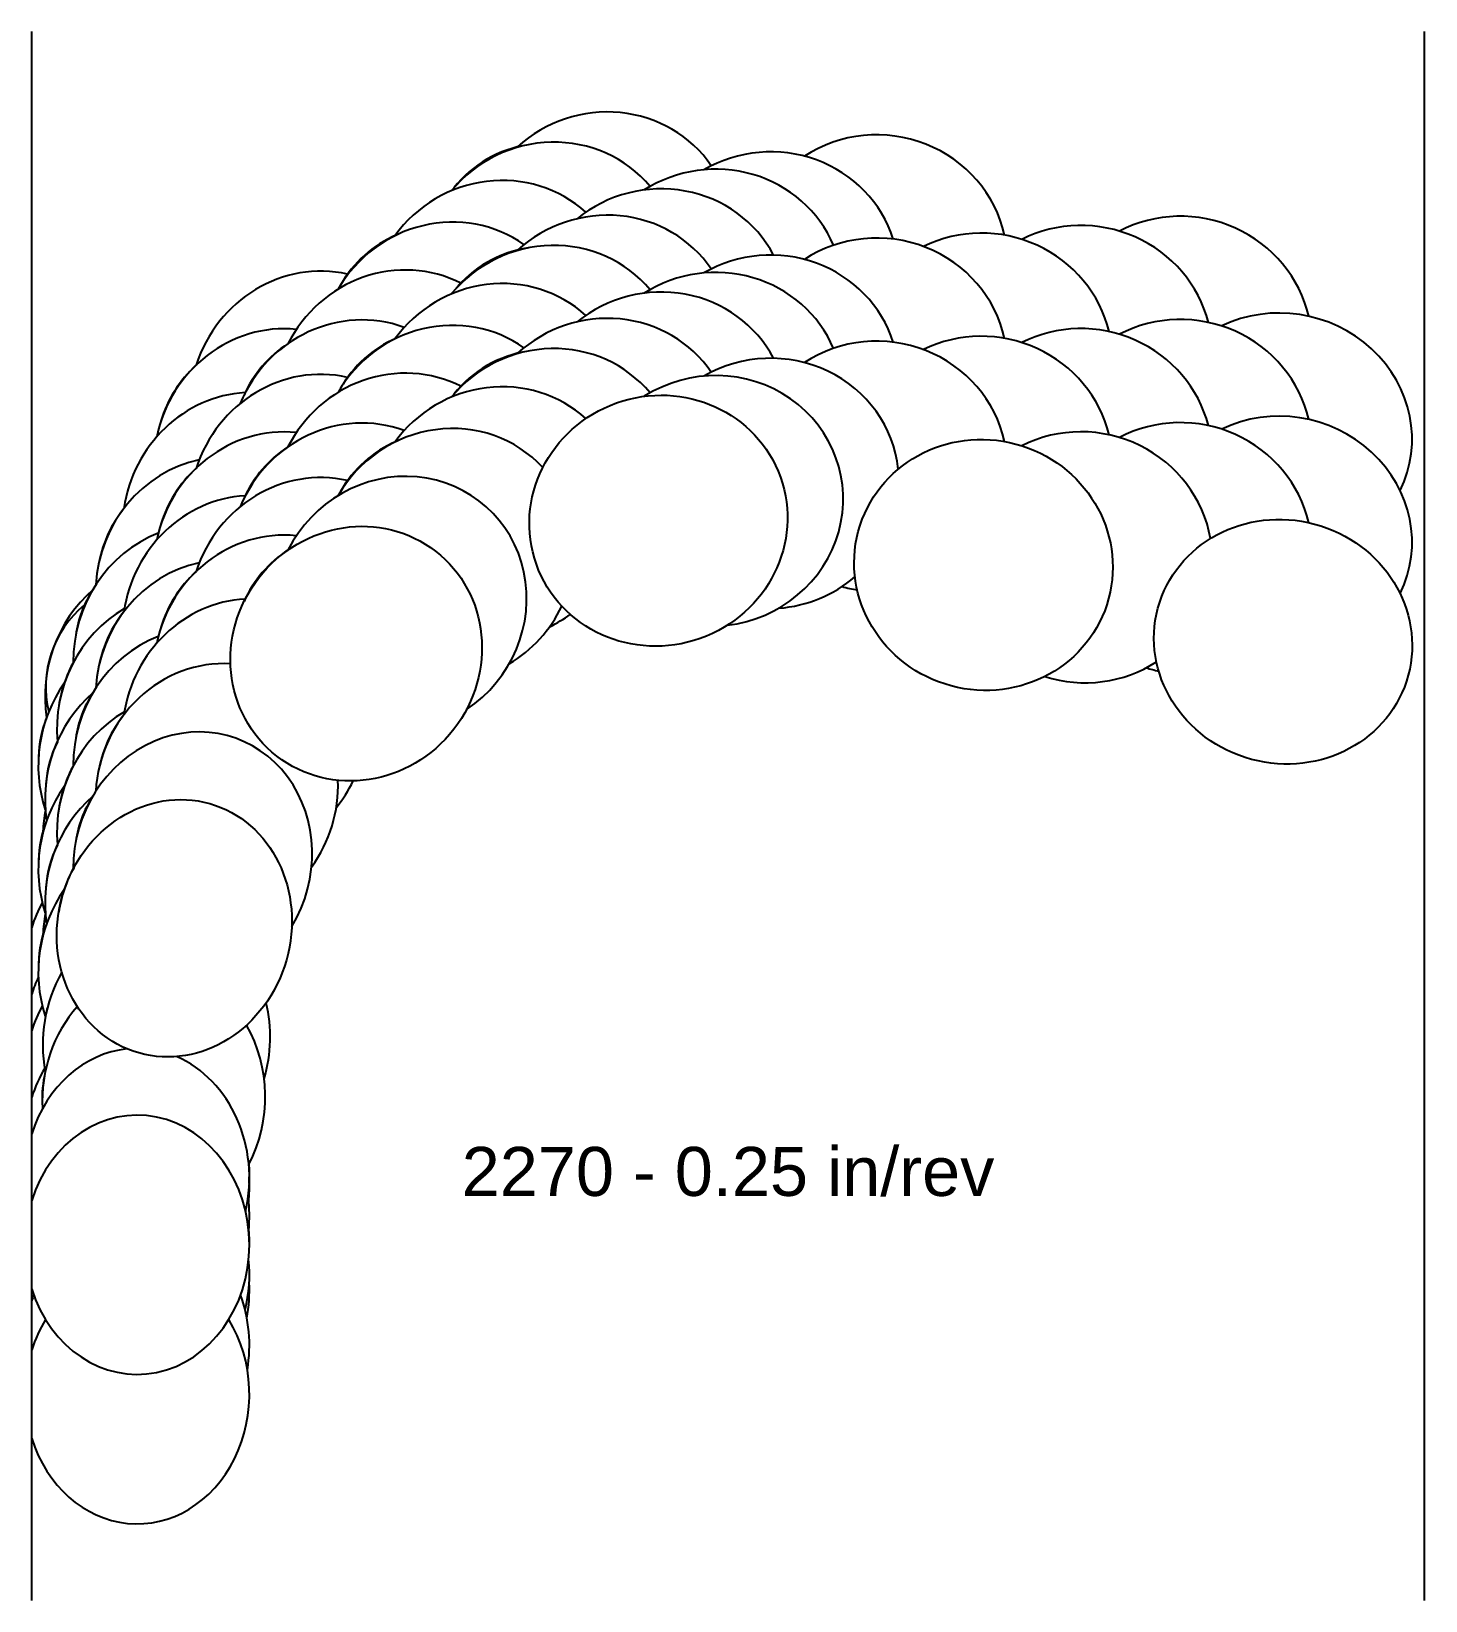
# Model space of a CAD drawing. Header units: inches. Extents: x -3.38 to 0, y -2.66 to 1.14.
import ezdxf
from ezdxf.enums import TextEntityAlignment as Align

# ---------------------------------------------------------------- set-up
doc = ezdxf.new("R2010")
doc.units = ezdxf.units.IN
doc.header["$MEASUREMENT"] = 0
for name, color, linetype, true_color in [('Blade_1', 30, 'Continuous', 0xff7f00), ('Blade_2', 7, 'Continuous', 0xcccc00), ('Blade_3', 7, 'Continuous', 0x00cc00), ('Blade_4', 7, 'Continuous', 0x00cccc), ('Blade_5', 7, 'Continuous', 0x0066cc), ('Blade_6', 190, 'Continuous', 0x7f00ff)]:
    doc.layers.add(name, color=color, linetype=linetype, true_color=true_color)
doc.layers.add('Gage_Line', color=7, linetype='Continuous')
doc.styles.get("Standard").update_dxf_attribs({"font": 'arial.ttf'})

msp = doc.modelspace()

# ---------------------------------------------------------------- linework, layer by layer
at = {"layer": 'Blade_1'}
for centre, major_axis, ratio, start_param, end_param in [((-1.8563, 0.457), (0.2958, 0.1053), 0.964127, 6.421276, 8.204966), ((-1.0685, 0.3498), (0.3033, -0.0813), 0.965926, 6.770058, 8.589822), ((-1.8563, 0.207), (0.2958, 0.1053), 0.964127, 6.421276, 8.204966), ((-2.5886, 0.1349), (0.1923, 0.2482), 0.952522, 6.574966, 8.138928), ((-0.3425, 0.1638), (0.3033, -0.0813), 0.939693, 6.094226, 8.596007), ((-2.631, 0.1704), (0.1629, 0.2102), 0.922361, 1.206072, 1.831269), ((-1.0685, 0.0998), (0.3033, -0.0813), 0.965926, 6.770058, 8.589822), ((-2.5886, -0.1151), (0.1923, 0.2482), 0.952522, 6.574966, 8.138928), ((-0.3425, -0.0862), (0.3033, -0.0813), 0.939693, 6.094226, 8.596007), ((-2.631, -0.0796), (0.1629, 0.2102), 0.922361, 1.206072, 1.831269), ((-2.631, -0.3296), (0.1629, 0.2102), 0.922361, 1.206072, 1.831269), ((-3.0294, -0.5304), (0.0857, 0.3021), 0.898852, 7.027652, 8.259063), ((-3.0815, -0.5134), (0.0726, 0.2559), 0.857235, 1.290628, 1.725746), ((-3.0294, -0.7804), (0.0857, 0.3021), 0.898852, 7.027652, 8.259063), ((-3.0815, -0.7634), (0.0726, 0.2559), 0.857235, 1.290628, 1.725746), ((-3.0815, -1.0134), (0.0726, 0.2559), 0.857235, 1.290628, 1.725746), ((-3.1194, -1.2972), (0, 0.314), 0.866025, 7.360422, 7.505541), ((-3.1194, -1.5472), (0, 0.314), 0.866025, 7.252245, 7.505541), ((-3.1194, -1.7972), (0, 0.314), 0.866025, 1.919237, 7.505541)]:
    msp.add_ellipse(centre, major_axis=major_axis, ratio=ratio, start_param=start_param, end_param=end_param, dxfattribs=at)
for centre, major_axis, ratio in [((-1.8563, -0.043), (0.2958, 0.1053), 0.964127), ((-1.0685, -0.1502), (0.3033, -0.0813), 0.965926), ((-2.5886, -0.3651), (0.1923, 0.2482), 0.952522), ((-0.3425, -0.3362), (0.3033, -0.0813), 0.939693), ((-3.0294, -1.0304), (0.0857, 0.3021), 0.898852)]:
    msp.add_ellipse(centre, major_axis=major_axis, ratio=ratio, dxfattribs=at)
at = {"layer": 'Blade_2'}
for centre, major_axis, ratio, start_param, end_param in [((-1.7219, 0.5051), (0.3059, 0.0707), 0.964836, 6.452668, 8.20253), ((-2.4818, 0.2557), (0.2012, 0.241), 0.95849, 6.501188, 8.093999), ((-1.7219, 0.2551), (0.3059, 0.0707), 0.964836, 6.452668, 8.20253), ((-2.4818, 0.0057), (0.2012, 0.241), 0.95849, 6.501188, 8.093999), ((-1.7219, 0.0051), (0.3059, 0.0707), 0.964836, 4.596954, 8.20253), ((-2.4818, -0.2443), (0.2012, 0.241), 0.95849, 4.409946, 8.093999), ((-2.9848, -0.3663), (0.0987, 0.2981), 0.91301, 6.923365, 8.21237), ((-3.0136, -0.3541), (0.1772, 0.1861), 1, 1.738285, 2.198921), ((-2.9848, -0.6163), (0.0987, 0.2981), 0.91301, 6.923365, 8.21237), ((-3.0136, -0.6041), (0.1772, 0.1861), 1, 1.738285, 2.198921), ((-2.9848, -0.8663), (0.0987, 0.2981), 0.91301, 4.466073, 8.21237), ((-3.0136, -0.8541), (0.1772, 0.1861), 1, 1.738285, 2.198921), ((-3.1194, -1.1354), (0, 0.314), 0.866025, 7.291941, 7.505541), ((-3.1194, -1.3854), (0, 0.314), 0.866025, 7.291941, 7.505541), ((-3.1194, -1.6354), (0, 0.314), 0.866025, 6.371775, 7.505541), ((-3.1194, -1.6354), (0, 0.314), 0.866025, 4.451815, 5.925091)]:
    msp.add_ellipse(centre, major_axis=major_axis, ratio=ratio, start_param=start_param, end_param=end_param, dxfattribs=at)
at = {"layer": 'Blade_3'}
for centre, major_axis, ratio, start_param, end_param in [((-1.5869, 0.5473), (0.3113, 0.0408), 0.965371, 6.456968, 8.260064), ((-2.3673, 0.3728), (0.2243, 0.2197), 0.95981, 6.454361, 8.138221), ((-2.4047, 0.4139), (0.1901, 0.1861), 0.931697, 1.17365, 1.871147), ((-0.8272, 0.3684), (0.3033, -0.0813), 0.965926, 6.782796, 8.601138), ((-1.5869, 0.2973), (0.3113, 0.0408), 0.965371, 6.456968, 8.260064), ((-2.3673, 0.1228), (0.2243, 0.2197), 0.95981, 6.454361, 8.138221), ((-0.8272, 0.1184), (0.3033, -0.0813), 0.965926, 6.782796, 8.601138), ((-2.4047, 0.1639), (0.1901, 0.1861), 0.931697, 1.17365, 1.871147), ((-1.5869, 0.0473), (0.3113, 0.0408), 0.965371, 6.263046, 8.260064), ((-2.3673, -0.1272), (0.2243, 0.2197), 0.95981, 6.252157, 8.138221), ((-0.8272, -0.1316), (0.3033, -0.0813), 0.965926, 6.70417, 8.601138), ((-2.4047, -0.0861), (0.1901, 0.1861), 0.931697, 1.17365, 1.871147), ((-2.9264, -0.2005), (0.1113, 0.2936), 0.926281, 6.816887, 8.184772), ((-2.977, -0.179), (0.0943, 0.2487), 0.889913, 1.213969, 1.756201), ((-2.9264, -0.4505), (0.1113, 0.2936), 0.926281, 6.816887, 8.184772), ((-1.5869, 0.0473), (0.3113, 0.0408), 0.965371, 4.657666, 5.307085), ((-2.977, -0.429), (0.0943, 0.2487), 0.889913, 1.213969, 1.756201), ((-2.3673, -0.1272), (0.2243, 0.2197), 0.95981, 4.464786, 5.077325), ((-2.9264, -0.7005), (0.1113, 0.2936), 0.926281, 6.558496, 8.184772), ((-0.8272, -0.1316), (0.3033, -0.0813), 0.965926, 4.664997, 5.569555), ((-2.977, -0.679), (0.0943, 0.2487), 0.889913, 1.213969, 1.756201), ((-2.9264, -0.7005), (0.1113, 0.2936), 0.926281, 4.426232, 5.141632), ((-3.0793, -1.4445), (0.0215, 0.3133), 0.85975, 7.11795, 7.985809), ((-3.0793, -1.4445), (0.0215, 0.3133), 0.85975, 4.242343, 5.379522), ((-3.0929, -1.4409), (0.1086, 0.2329), 1, 1.759499, 2.066402), ((-3.1194, -1.6593), (0, 0.314), 0.866025, 4.603097, 4.776136), ((-3.1194, -1.9093), (0, 0.314), 0.866025, 4.502193, 4.776136), ((-3.1194, -2.1593), (0, 0.314), 0.866025, 0.956112, 1.222356), ((-3.1194, -2.1593), (0, 0.314), 0.866025, 1.919237, 5.327074)]:
    msp.add_ellipse(centre, major_axis=major_axis, ratio=ratio, start_param=start_param, end_param=end_param, dxfattribs=at)
at = {"layer": 'Blade_4'}
for centre, major_axis, ratio, start_param, end_param in [((-2.2463, 0.4749), (0.2459, 0.1953), 0.961065, 6.437997, 8.136313), ((-2.2463, 0.2249), (0.2459, 0.1953), 0.961065, 6.437997, 8.136313), ((-2.858, -0.0429), (0.1288, 0.2864), 0.933105, 6.731158, 8.156603), ((-2.2463, -0.0251), (0.2459, 0.1953), 0.961065, 6.437997, 8.136313), ((-2.858, -0.2929), (0.1288, 0.2864), 0.933105, 6.731158, 8.156603), ((-2.858, -0.5429), (0.1288, 0.2864), 0.933105, 6.731158, 8.156603), ((-2.2463, -0.0251), (0.2459, 0.1953), 0.961065, 4.481998, 4.667654), ((-2.858, -0.5429), (0.1288, 0.2864), 0.933105, 4.432424, 4.675537), ((-3.0726, -0.803), (0.0356, 0.312), 0.875968, 7.767833, 7.929611), ((-3.0912, -0.7983), (0.1238, 0.2252), 1, 1.853542, 1.858358), ((-3.0726, -1.053), (0.0356, 0.312), 0.875968, 7.767833, 7.929611), ((-3.0912, -1.0483), (0.1238, 0.2252), 1, 1.853542, 1.858358), ((-3.0726, -1.303), (0.0356, 0.312), 0.875968, 7.395977, 8.194847), ((-3.0726, -1.303), (0.0356, 0.312), 0.875968, 4.514326, 5.110225), ((-3.0912, -1.2983), (0.1238, 0.2252), 1, 1.768107, 1.858358), ((-3.1194, -1.7904), (0, 0.314), 0.866025, 4.701563, 4.812131), ((-3.1194, -2.0404), (0, 0.314), 0.866025, 7.456321, 7.505541), ((-3.1194, -2.0404), (0, 0.314), 0.866025, 4.5218, 5.11005)]:
    msp.add_ellipse(centre, major_axis=major_axis, ratio=ratio, start_param=start_param, end_param=end_param, dxfattribs=at)
at = {"layer": 'Blade_5'}
for centre, major_axis, ratio, start_param, end_param in [((-2.1199, 0.5685), (0.2656, 0.1675), 0.962221, 6.408668, 8.182972), ((-1.3244, 0.5884), (0.3113, -0.041), 0.965926, 6.619074, 8.582737), ((-2.1484, 0.6169), (0.225, 0.1419), 0.934829, 1.128701, 1.931809), ((-0.5859, 0.3906), (0.3033, -0.0813), 0.965926, 6.7579, 8.616893), ((-1.3244, 0.3384), (0.3113, -0.041), 0.965926, 6.619074, 8.582737), ((-2.1199, 0.3185), (0.2656, 0.1675), 0.962221, 6.408668, 8.182972), ((-2.1484, 0.3669), (0.225, 0.1419), 0.934829, 1.128701, 1.931809), ((-0.5859, 0.1406), (0.3033, -0.0813), 0.965926, 6.7579, 8.616893), ((-2.779, 0.1121), (0.1469, 0.2775), 0.939768, 6.644658, 8.159162), ((-1.3244, 0.0884), (0.3113, -0.041), 0.965926, 6.619074, 8.582737), ((-2.1199, 0.0685), (0.2656, 0.1675), 0.962221, 6.408668, 8.182972), ((-2.1484, 0.1169), (0.225, 0.1419), 0.934829, 1.128701, 1.931809), ((-2.8267, 0.1397), (0.1244, 0.2351), 0.906401, 1.180132, 1.791585), ((-0.5859, -0.1094), (0.3033, -0.0813), 0.965926, 6.7579, 8.616893), ((-2.779, -0.1379), (0.1469, 0.2775), 0.939768, 6.644658, 8.159162), ((-2.8267, -0.1103), (0.1244, 0.2351), 0.906401, 1.180132, 1.791585), ((-2.779, -0.3879), (0.1469, 0.2775), 0.939768, 6.644658, 8.159162), ((-2.8267, -0.3603), (0.1244, 0.2351), 0.906401, 1.180132, 1.791585), ((-1.3244, 0.0884), (0.3113, -0.041), 0.965926, 4.558791, 4.678882), ((-0.5859, -0.1094), (0.3033, -0.0813), 0.965926, 4.679426, 4.780115), ((-3.0806, -0.6247), (0.0513, 0.3098), 0.883491, 7.355119, 8.388242), ((-3.1014, -0.6186), (0.1381, 0.2168), 1, 1.746238, 2.125619), ((-3.0806, -0.8747), (0.0513, 0.3098), 0.883491, 7.355119, 8.388242), ((-3.1014, -0.8686), (0.1381, 0.2168), 1, 1.746238, 2.125619), ((-3.0806, -1.1247), (0.0513, 0.3098), 0.883491, 7.355119, 8.388242), ((-3.1014, -1.1186), (0.1381, 0.2168), 1, 1.746238, 2.125619), ((-3.1194, -1.6193), (0, 0.314), 0.866025, 4.648642, 4.770934), ((-3.1194, -1.8693), (0, 0.314), 0.866025, 4.436549, 4.827551)]:
    msp.add_ellipse(centre, major_axis=major_axis, ratio=ratio, start_param=start_param, end_param=end_param, dxfattribs=at)
at = {"layer": 'Blade_6'}
for centre, major_axis, ratio, start_param, end_param in [((-1.9889, 0.6425), (0.2823, 0.1375), 0.963253, 6.424547, 8.148967), ((-1.9889, 0.3925), (0.2823, 0.1375), 0.963253, 6.424547, 8.148967), ((-2.6894, 0.2521), (0.1652, 0.267), 0.946249, 6.595036, 8.116985), ((-1.9889, 0.1425), (0.2823, 0.1375), 0.963253, 6.424547, 8.148967), ((-2.6894, 0.0021), (0.1652, 0.267), 0.946249, 6.595036, 8.116985), ((-2.6894, -0.2479), (0.1652, 0.267), 0.946249, 6.595036, 8.116985), ((-3.0612, -0.4538), (0.0689, 0.3064), 0.891203, 7.158391, 8.266659), ((-3.0841, -0.446), (0.1521, 0.2071), 1, 7.60586, 8.724143), ((-3.0612, -0.7038), (0.0689, 0.3064), 0.891203, 7.158391, 8.266659), ((-3.0841, -0.696), (0.1521, 0.2071), 1, 1.730039, 2.14554), ((-3.0612, -0.9538), (0.0689, 0.3064), 0.891203, 7.158391, 8.266659), ((-3.0841, -0.946), (0.1521, 0.2071), 1, 1.730039, 2.14554), ((-3.1194, -1.7278), (0, 0.314), 0.866025, 4.601761, 4.860159)]:
    msp.add_ellipse(centre, major_axis=major_axis, ratio=ratio, start_param=start_param, end_param=end_param, dxfattribs=at)
at = {"layer": 'Gage_Line'}
for p, q in [((-3.375, -2.6593), (-3.375, 1.1425)), ((0, -2.6593), (0, 1.1425))]:
    msp.add_line(p, q, dxfattribs=at)

# ---------------------------------------------------------------- texts
msp.add_text('2270 - 0.25 in/rev', height=0.11875).set_placement((-1.6875, -1.6195), align=Align.MIDDLE_CENTER)

doc.saveas('drawing.dxf')
